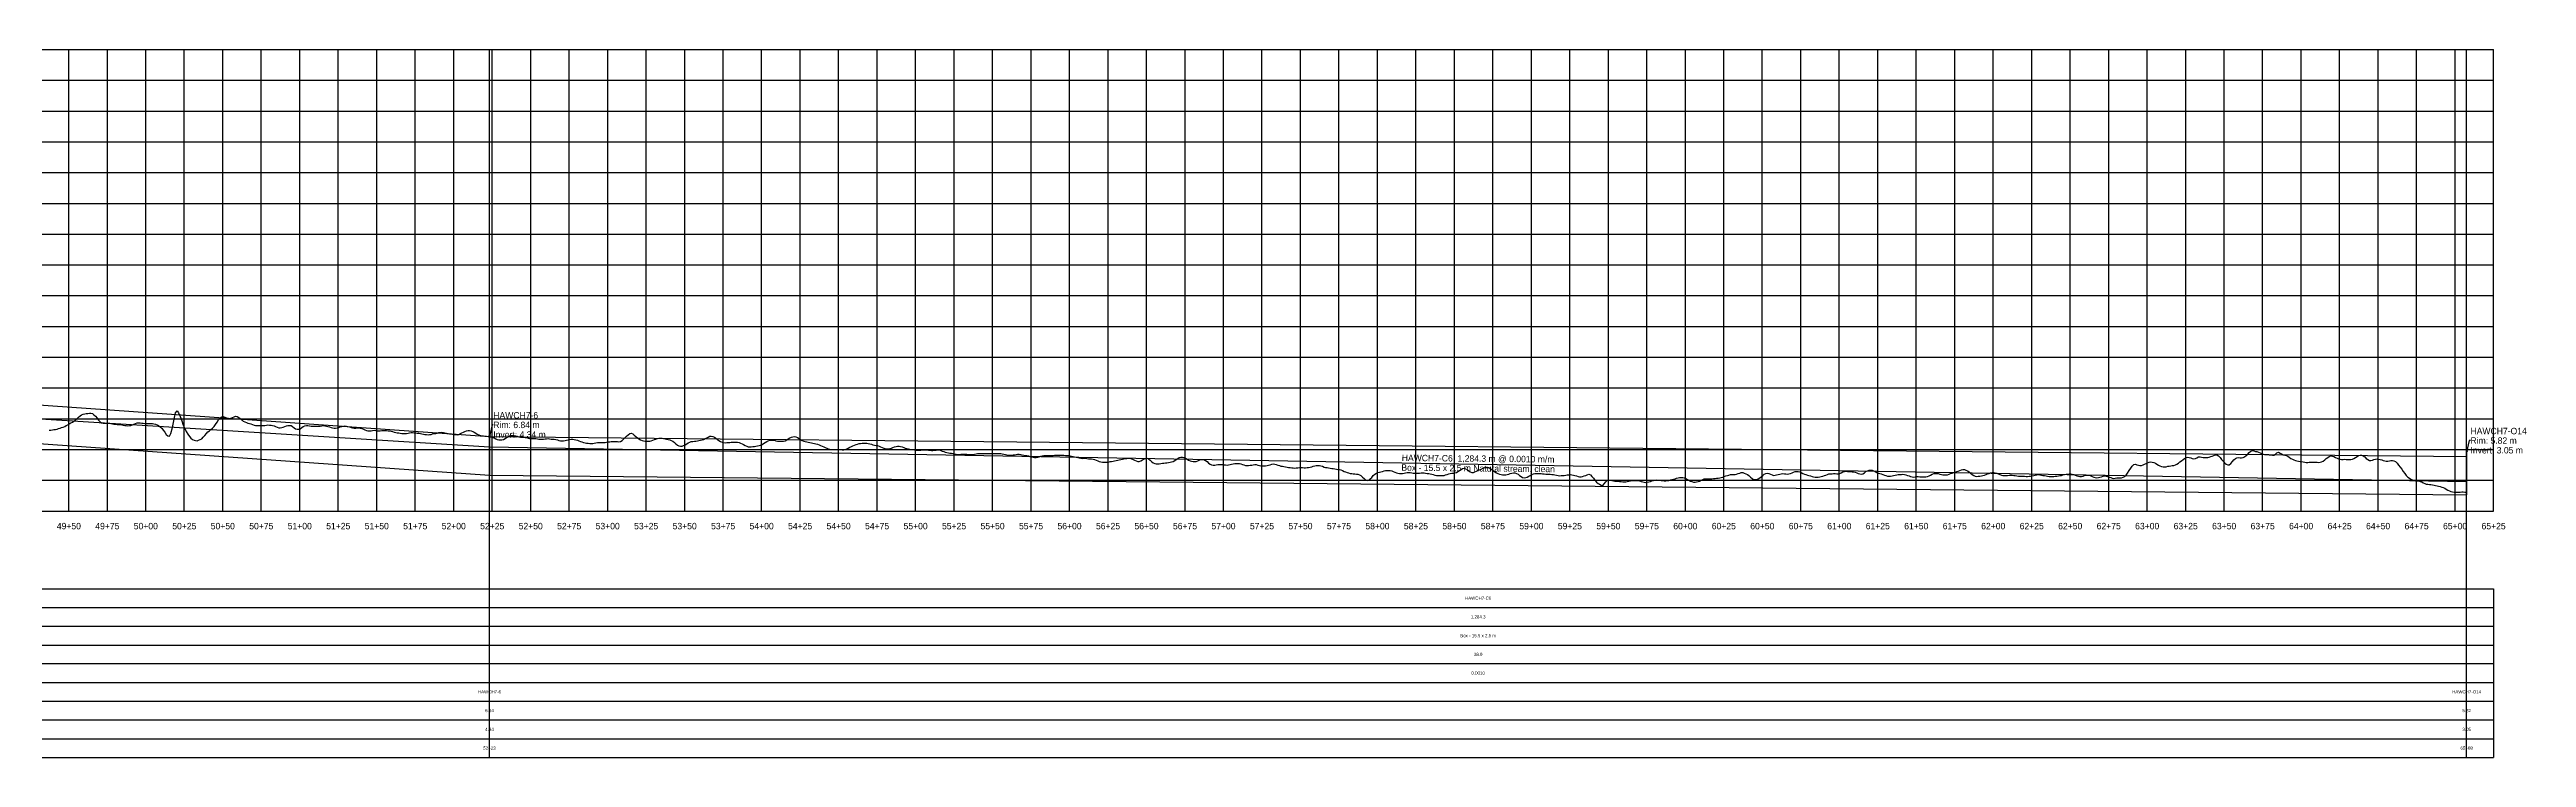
# Model space of a CAD drawing. Extents: x -64 to 6546, y -140 to 331.
# Drawn here: x 4937 to 6546, y -140 to 320 of the extents above; entities that cross this region are included whole.
import ezdxf
from ezdxf.enums import TextEntityAlignment as Align

# ---------------------------------------------------------------- set-up
doc = ezdxf.new("R2010")
doc.units = 0
for name, color, linetype in [('Annotation', 7, 'Continuous'), ('Annotation_Table', 254, 'Continuous'), ('Crown', 7, 'Continuous'), ('Grid', 254, 'Continuous'), ('Grid_Text', 7, 'Continuous'), ('Ground_Elevation', 3, 'Continuous'), ('Hydraulic_Grade', 5, 'Continuous'), ('Invert', 7, 'Continuous'), ('Structure', 7, 'Continuous')]:
    doc.layers.add(name, color=color, linetype=linetype)

msp = doc.modelspace()

# ---------------------------------------------------------------- linework, layer by layer
at = {"layer": 'Annotation', "color": 0}
for points in [[(5223.2, 68.4), (5223, 69.4), (5223.8, 69.2)], [(6507.5, 58.2), (6507.3, 59.1), (6508.1, 58.9)]]:
    msp.add_lwpolyline(points, close=True, dxfattribs=at)
for points in [[(5225.7, 76), (5224.9, 76), (5223.2, 68.4)], [(6510, 65.8), (6509.2, 65.8), (6507.5, 58.2)]]:
    msp.add_lwpolyline(points, dxfattribs=at)
at = {"layer": 'Annotation_Table', "color": 254}
for points in [[(5223.2, -140.2), (5223.2, 320)], [(6507.5, -140.2), (6507.5, 320)], [(-25, -30.5), (6524.9, -30.5)], [(6524.9, -30.5), (6524.9, -140.2)], [(-25, -42.7), (6524.9, -42.7)], [(-25, -54.9), (6524.9, -54.9)], [(-25, -67.1), (6524.9, -67.1)], [(-25, -79.2), (6524.9, -79.2)], [(-25, -91.4), (6524.9, -91.4)], [(-25, -103.6), (6524.9, -103.6)], [(-25, -115.8), (6524.9, -115.8)], [(-25, -128), (6524.9, -128)], [(-25, -140.2), (6524.9, -140.2)]]:
    msp.add_lwpolyline(points, dxfattribs=at)
at = {"layer": 'Crown', "color": 0}
for points in [[(4535.5, 116.7), (5223.2, 68.4)], [(5223.2, 68.4), (5223.2, 68.4)], [(5223.2, 68.4), (6507.5, 55.5)], [(6507.5, 55.5), (6507.5, 55.5)]]:
    msp.add_lwpolyline(points, dxfattribs=at)
at = {"layer": 'Grid', "color": 254}
for points in [[(-25, 320), (6525, 320)], [(4950, 20), (4950, 320)], [(4975, 20), (4975, 320)], [(5000, 20), (5000, 320)], [(5025, 20), (5025, 320)], [(5050, 20), (5050, 320)], [(5075, 20), (5075, 320)], [(5100, 20), (5100, 320)], [(5125, 20), (5125, 320)], [(5150, 20), (5150, 320)], [(5175, 20), (5175, 320)], [(5200, 20), (5200, 320)], [(5225, 20), (5225, 320)], [(5250, 20), (5250, 320)], [(5275, 20), (5275, 320)], [(5300, 20), (5300, 320)], [(5325, 20), (5325, 320)], [(5350, 20), (5350, 320)], [(5375, 20), (5375, 320)], [(5400, 20), (5400, 320)], [(5425, 20), (5425, 320)], [(5450, 20), (5450, 320)], [(5475, 20), (5475, 320)], [(5500, 20), (5500, 320)], [(5525, 20), (5525, 320)], [(5550, 20), (5550, 320)], [(5575, 20), (5575, 320)], [(5600, 20), (5600, 320)], [(5625, 20), (5625, 320)], [(5650, 20), (5650, 320)], [(5675, 20), (5675, 320)], [(5700, 20), (5700, 320)], [(5725, 20), (5725, 320)], [(5750, 20), (5750, 320)], [(5775, 20), (5775, 320)], [(5800, 20), (5800, 320)], [(5825, 20), (5825, 320)], [(5850, 20), (5850, 320)], [(5875, 20), (5875, 320)], [(5900, 20), (5900, 320)], [(5925, 20), (5925, 320)], [(5950, 20), (5950, 320)], [(5975, 20), (5975, 320)], [(6000, 20), (6000, 320)], [(6025, 20), (6025, 320)], [(6050, 20), (6050, 320)], [(6075, 20), (6075, 320)], [(6100, 20), (6100, 320)], [(6125, 20), (6125, 320)], [(6150, 20), (6150, 320)], [(6175, 20), (6175, 320)], [(6200, 20), (6200, 320)], [(6225, 20), (6225, 320)], [(6250, 20), (6250, 320)], [(6275, 20), (6275, 320)], [(6300, 20), (6300, 320)], [(6325, 20), (6325, 320)], [(6350, 20), (6350, 320)], [(6375, 20), (6375, 320)], [(6400, 20), (6400, 320)], [(6425, 20), (6425, 320)], [(6450, 20), (6450, 320)], [(6475, 20), (6475, 320)], [(6500, 20), (6500, 320)], [(6525, 20), (6525, 320)], [(-25, 300), (6525, 300)], [(-25, 280), (6525, 280)], [(-25, 260), (6525, 260)], [(-25, 240), (6525, 240)], [(-25, 220), (6525, 220)], [(-25, 200), (6525, 200)], [(-25, 180), (6525, 180)], [(-25, 160), (6525, 160)], [(-25, 140), (6525, 140)], [(-25, 120), (6525, 120)], [(-25, 100), (6525, 100)], [(-25, 80), (6525, 80)], [(-25, 60), (6525, 60)], [(-25, 40), (6525, 40)], [(-25, 20), (6525, 20)]]:
    msp.add_lwpolyline(points, dxfattribs=at)
at = {"layer": 'Ground_Elevation', "color": 3}
msp.add_lwpolyline([(4937.3, 72.5), (4938.3, 72.6), (4939.3, 72.8), (4940.3, 72.9), (4941.3, 73), (4942.3, 73.3), (4943.3, 73.6), (4944.3, 73.8), (4945.3, 74.2), (4946.3, 74.5), (4947.3, 74.9), (4948.3, 75.5), (4949.3, 76.1), (4950.3, 76.7), (4951.3, 77.3), (4952.3, 77.8), (4953.3, 78.4), (4954.3, 79.2), (4955.3, 80.1), (4956.3, 81), (4957.3, 81.8), (4958.3, 82.5), (4959.3, 82.9), (4960.3, 83.2), (4961.3, 83.4), (4962.3, 83.5), (4963.3, 83.6), (4964.3, 83.6), (4965.3, 83.3), (4966.3, 82.6), (4967.3, 81.6), (4968.3, 80.3), (4969.3, 79), (4970.3, 78), (4971.3, 77.4), (4972.3, 77.2), (4973.3, 77.1), (4974.3, 77.1), (4975.3, 77.1), (4976.3, 77.1), (4977.3, 76.9), (4978.3, 76.7), (4979.3, 76.5), (4980.3, 76.4), (4981.3, 76.3), (4982.3, 76.2), (4983.3, 76.2), (4984.3, 76), (4985.3, 75.9), (4986.3, 75.7), (4987.3, 75.5), (4988.3, 75.4), (4989.3, 75.5), (4990.3, 75.7), (4991.3, 76), (4992.3, 76.5), (4993.3, 77), (4994.3, 77.3), (4995.3, 77.4), (4996.3, 77.4), (4997.3, 77.2), (4998.3, 77.1), (4999.3, 77), (5000.3, 77), (5001.3, 77), (5002.3, 77), (5003.3, 77), (5004.3, 76.8), (5005.3, 76.6), (5006.3, 76.4), (5007.3, 76), (5008.3, 75.5), (5009.3, 74.8), (5010.3, 73.8), (5011.3, 72.6), (5012.3, 71.2), (5013.3, 69.8), (5014.3, 68.8), (5015.3, 68.7), (5016.3, 70.3), (5017.3, 74.4), (5018.3, 79.8), (5019.3, 83.9), (5020.3, 85.2), (5021.3, 83.8), (5022.3, 81.4), (5023.3, 78.7), (5024.3, 75.9), (5025.3, 73.6), (5026.3, 71.6), (5027.3, 69.9), (5028.3, 68.5), (5029.3, 67.4), (5030.3, 66.5), (5031.3, 66), (5032.3, 65.8), (5033.3, 65.7), (5034.3, 66), (5035.3, 66.4), (5036.3, 67), (5037.3, 68), (5038.3, 69.2), (5039.3, 70.4), (5040.3, 71.4), (5041.3, 72.2), (5042.3, 72.9), (5043.3, 73.8), (5044.3, 74.9), (5045.3, 76.2), (5046.3, 77.7), (5047.3, 79.2), (5048.3, 80.5), (5049.3, 81.3), (5050.3, 81.5), (5051.3, 81.1), (5052.3, 80.5), (5053.3, 80.1), (5054.3, 80), (5055.3, 80.3), (5056.3, 80.8), (5057.3, 81.3), (5058.3, 81.6), (5059.3, 81.5), (5060.3, 80.9), (5061.3, 80.1), (5062.3, 79.2), (5063.3, 78.5), (5064.3, 77.9), (5065.3, 77.5), (5066.3, 77.2), (5067.3, 76.9), (5068.3, 76.6), (5069.3, 76.3), (5070.3, 75.9), (5071.3, 75.7), (5072.3, 75.6), (5073.3, 75.6), (5074.3, 75.7), (5075.3, 75.6), (5076.3, 75.5), (5077.3, 75.7), (5078.3, 75.9), (5079.3, 76), (5080.3, 75.9), (5081.3, 75.8), (5082.3, 75.6), (5083.3, 75.3), (5084.3, 74.9), (5085.3, 74.5), (5086.3, 74.1), (5087.3, 74.1), (5088.3, 74.2), (5089.3, 74.6), (5090.3, 75), (5091.3, 75.4), (5092.3, 75.6), (5093.3, 75.7), (5094.3, 75.6), (5095.3, 74.9), (5096.3, 74.1), (5097.3, 73.5), (5098.3, 73.2), (5099.3, 73.2), (5100.3, 73.5), (5101.3, 74.2), (5102.3, 75), (5103.3, 75.4), (5104.3, 75.5), (5105.3, 75.5), (5106.3, 75.3), (5107.3, 75.2), (5108.3, 75.2), (5109.3, 75.1), (5110.3, 75.1), (5111.3, 75.1), (5112.3, 75.1), (5113.3, 75.2), (5114.3, 75.3), (5115.3, 75.5), (5116.3, 75.4), (5117.3, 75.2), (5118.3, 75), (5119.3, 74.7), (5120.3, 74.3), (5121.3, 74.1), (5122.3, 73.9), (5123.3, 73.9), (5124.3, 74.1), (5125.3, 74.4), (5126.3, 74.7), (5127.3, 75), (5128.3, 75.2), (5129.3, 75.3), (5130.3, 75.2), (5131.3, 75), (5132.3, 74.7), (5133.3, 74.4), (5134.3, 74.1), (5135.3, 73.9), (5136.3, 73.9), (5137.3, 74), (5138.3, 74), (5139.3, 73.9), (5140.3, 73.7), (5141.3, 73.2), (5142.3, 72.7), (5143.3, 72.3), (5144.3, 72.1), (5145.3, 72.1), (5146.3, 72.2), (5147.3, 72.4), (5148.3, 72.5), (5149.3, 72.4), (5150.3, 72.2), (5151.3, 72.1), (5152.3, 72.2), (5153.3, 72.3), (5154.3, 72.4), (5155.3, 72.4), (5156.3, 72.3), (5157.3, 72.2), (5158.3, 72.1), (5159.3, 71.9), (5160.3, 71.6), (5161.3, 71.3), (5162.3, 71.1), (5163.3, 70.9), (5164.3, 70.8), (5165.3, 70.6), (5166.3, 70.4), (5167.3, 70.4), (5168.3, 70.4), (5169.3, 70.5), (5170.3, 70.7), (5171.3, 70.8), (5172.3, 71), (5173.3, 71), (5174.3, 70.9), (5175.3, 70.8), (5176.3, 70.7), (5177.3, 70.6), (5178.3, 70.4), (5179.3, 70.1), (5180.3, 69.9), (5181.3, 69.8), (5182.3, 69.7), (5183.3, 69.6), (5184.3, 69.7), (5185.3, 69.8), (5186.3, 70.1), (5187.3, 70.3), (5188.3, 70.5), (5189.3, 70.7), (5190.3, 71), (5191.3, 71.1), (5192.3, 71.2), (5193.3, 71), (5194.3, 70.8), (5195.3, 70.6), (5196.3, 70.4), (5197.3, 70.2), (5198.3, 70.1), (5199.3, 70), (5200.3, 69.8), (5201.3, 69.7), (5202.3, 69.6), (5203.3, 69.8), (5204.3, 70.3), (5205.3, 70.8), (5206.3, 71.2), (5207.3, 71.6), (5208.3, 72.1), (5209.3, 72.4), (5210.3, 72.4), (5211.3, 72.2), (5212.3, 71.7), (5213.3, 71.2), (5214.3, 70.6), (5215.3, 70), (5216.3, 69.5), (5217.3, 69), (5218.3, 68.8), (5219.3, 68.8), (5220.3, 68.7), (5221.3, 68.6), (5222.3, 68.5), (5223.3, 68.3), (5224.3, 68.2), (5225.3, 67.9), (5226.3, 67.5), (5227.3, 67), (5228.3, 66.6), (5229.3, 66.3), (5230.3, 66.2), (5231.3, 66.3), (5232.3, 66.6), (5233.3, 67.2), (5234.3, 67.8), (5235.3, 68.5), (5236.3, 68.9), (5237.3, 69.1), (5238.3, 69.2), (5239.3, 69.1), (5240.3, 68.9), (5241.3, 68.6), (5242.3, 68.3), (5243.3, 68.1), (5244.3, 68.1), (5245.3, 68.1), (5246.3, 67.9), (5247.3, 67.7), (5248.3, 67.4), (5249.3, 67.2), (5250.3, 67.1), (5251.3, 67.1), (5252.3, 67.2), (5253.3, 67.1), (5254.3, 67), (5255.3, 66.8), (5256.3, 66.7), (5257.3, 66.7), (5258.3, 66.8), (5259.3, 66.9), (5260.3, 67), (5261.3, 67.1), (5262.3, 66.9), (5263.3, 66.8), (5264.3, 66.8), (5265.3, 66.8), (5266.3, 66.6), (5267.3, 66.2), (5268.3, 65.9), (5269.3, 65.7), (5270.3, 65.6), (5271.3, 65.6), (5272.3, 65.8), (5273.3, 66), (5274.3, 66.3), (5275.3, 66.5), (5276.3, 66.7), (5277.3, 66.7), (5278.3, 66.6), (5279.3, 66.3), (5280.3, 66), (5281.3, 65.6), (5282.3, 65.2), (5283.3, 64.9), (5284.3, 64.6), (5285.3, 64.4), (5286.3, 64.2), (5287.3, 64.1), (5288.3, 64), (5289.3, 64), (5290.3, 64), (5291.3, 64.2), (5292.3, 64.4), (5293.3, 64.5), (5294.3, 64.6), (5295.3, 64.6), (5296.3, 64.5), (5297.3, 64.5), (5298.3, 64.6), (5299.3, 64.7), (5300.3, 64.9), (5301.3, 65), (5302.3, 65.1), (5303.3, 65.2), (5304.3, 65.3), (5305.3, 65.2), (5306.3, 65.1), (5307.3, 65), (5308.3, 65.2), (5309.3, 65.8), (5310.3, 66.7), (5311.3, 67.7), (5312.3, 68.6), (5313.3, 69.5), (5314.3, 70.3), (5315.3, 70.6), (5316.3, 70.2), (5317.3, 69.4), (5318.3, 68.4), (5319.3, 67.5), (5320.3, 66.9), (5321.3, 66.3), (5322.3, 65.9), (5323.3, 65.6), (5324.3, 65.5), (5325.3, 65.4), (5326.3, 65.4), (5327.3, 65.4), (5328.3, 65.6), (5329.3, 66), (5330.3, 66.4), (5331.3, 66.8), (5332.3, 67.2), (5333.3, 67.4), (5334.3, 67.4), (5335.3, 67.3), (5336.3, 67.1), (5337.3, 66.9), (5338.3, 66.7), (5339.3, 66.5), (5340.3, 66.3), (5341.3, 65.9), (5342.3, 65.4), (5343.3, 64.6), (5344.3, 63.7), (5345.3, 62.9), (5346.3, 62.4), (5347.3, 62.1), (5348.3, 62.2), (5349.3, 62.6), (5350.3, 63.1), (5351.3, 63.7), (5352.3, 64.3), (5353.3, 64.8), (5354.3, 65.1), (5355.3, 65.3), (5356.3, 65.4), (5357.3, 65.5), (5358.3, 65.6), (5359.3, 65.8), (5360.3, 66), (5361.3, 66.2), (5362.3, 66.6), (5363.3, 67.1), (5364.3, 67.6), (5365.3, 68.1), (5366.3, 68.6), (5367.3, 68.7), (5368.3, 68.5), (5369.3, 68), (5370.3, 67.3), (5371.3, 66.5), (5372.3, 65.8), (5373.3, 65.2), (5374.3, 64.8), (5375.3, 64.5), (5376.3, 64.4), (5377.3, 64.5), (5378.3, 64.5), (5379.3, 64.6), (5380.3, 64.7), (5381.3, 64.7), (5382.3, 64.8), (5383.3, 64.8), (5384.3, 64.8), (5385.3, 64.6), (5386.3, 64.2), (5387.3, 63.7), (5388.3, 63.2), (5389.3, 62.6), (5390.3, 62.1), (5391.3, 61.8), (5392.3, 61.7), (5393.3, 61.8), (5394.3, 61.9), (5395.3, 62), (5396.3, 62.2), (5397.3, 62.3), (5398.3, 62.5), (5399.3, 62.8), (5400.3, 63.3), (5401.3, 63.9), (5402.3, 64.6), (5403.3, 65.2), (5404.3, 65.7), (5405.3, 66), (5406.3, 66.1), (5407.3, 66.1), (5408.3, 66), (5409.3, 65.7), (5410.3, 65.5), (5411.3, 65.4), (5412.3, 65.4), (5413.3, 65.4), (5414.3, 65.4), (5415.3, 65.7), (5416.3, 66.2), (5417.3, 66.9), (5418.3, 67.5), (5419.3, 68), (5420.3, 68.3), (5421.3, 68.4), (5422.3, 68.3), (5423.3, 67.8), (5424.3, 67.1), (5425.3, 66.4), (5426.3, 65.9), (5427.3, 65.5), (5428.3, 65.3), (5429.3, 65), (5430.3, 64.8), (5431.3, 64.6), (5432.3, 64.4), (5433.3, 64.2), (5434.3, 64), (5435.3, 63.7), (5436.3, 63.4), (5437.3, 63), (5438.3, 62.6), (5439.3, 62.2), (5440.3, 61.7), (5441.3, 61.2), (5442.3, 60.8), (5443.3, 60.5), (5444.3, 60.3), (5445.3, 60.1), (5446.3, 60), (5447.3, 60), (5448.3, 60.1), (5449.3, 60.1), (5450.3, 60), (5451.3, 59.9), (5452.3, 59.8), (5453.3, 59.8), (5454.3, 60), (5455.3, 60.4), (5456.3, 60.9), (5457.3, 61.5), (5458.3, 62), (5459.3, 62.4), (5460.3, 62.8), (5461.3, 63.2), (5462.3, 63.5), (5463.3, 63.8), (5464.3, 64), (5465.3, 64.1), (5466.3, 64.2), (5467.3, 64.2), (5468.3, 64.1), (5469.3, 63.9), (5470.3, 63.7), (5471.3, 63.4), (5472.3, 63.1), (5473.3, 62.9), (5474.3, 62.6), (5475.3, 62.5), (5476.3, 62.2), (5477.3, 61.8), (5478.3, 61.3), (5479.3, 60.9), (5480.3, 60.6), (5481.3, 60.5), (5482.3, 60.5), (5483.3, 60.7), (5484.3, 60.9), (5485.3, 61.3), (5486.3, 61.8), (5487.3, 62), (5488.3, 62.1), (5489.3, 62.1), (5490.3, 62), (5491.3, 61.7), (5492.3, 61.3), (5493.3, 60.9), (5494.3, 60.7), (5495.3, 60.4), (5496.3, 60.2), (5497.3, 60.1), (5498.3, 59.9), (5499.3, 59.8), (5500.3, 59.6), (5501.3, 59.5), (5502.3, 59.5), (5503.3, 59.6), (5504.3, 59.7), (5505.3, 59.8), (5506.3, 59.8), (5507.3, 59.7), (5508.3, 59.6), (5509.3, 59.5), (5510.3, 59.4), (5511.3, 59.4), (5512.3, 59.5), (5513.3, 59.6), (5514.3, 59.8), (5515.3, 59.7), (5516.3, 59.4), (5517.3, 59), (5518.3, 58.6), (5519.3, 58.3), (5520.3, 58.1), (5521.3, 57.9), (5522.3, 57.7), (5523.3, 57.6), (5524.3, 57.4), (5525.3, 57.2), (5526.3, 57), (5527.3, 56.8), (5528.3, 56.8), (5529.3, 56.9), (5530.3, 57), (5531.3, 57), (5532.3, 57), (5533.3, 56.9), (5534.3, 56.8), (5535.3, 56.8), (5536.3, 56.8), (5537.3, 56.8), (5538.3, 57), (5539.3, 57.2), (5540.3, 57.4), (5541.3, 57.5), (5542.3, 57.5), (5543.3, 57.4), (5544.3, 57.3), (5545.3, 57.3), (5546.3, 57.4), (5547.3, 57.5), (5548.3, 57.4), (5549.3, 57.4), (5550.3, 57.3), (5551.3, 57.3), (5552.3, 57.4), (5553.3, 57.4), (5554.3, 57.4), (5555.3, 57.3), (5556.3, 57.2), (5557.3, 57), (5558.3, 56.8), (5559.3, 56.5), (5560.3, 56.3), (5561.3, 56.3), (5562.3, 56.3), (5563.3, 56.5), (5564.3, 56.6), (5565.3, 56.7), (5566.3, 56.9), (5567.3, 56.9), (5568.3, 56.8), (5569.3, 56.6), (5570.3, 56.4), (5571.3, 56.2), (5572.3, 56), (5573.3, 55.8), (5574.3, 55.5), (5575.3, 55.2), (5576.3, 55), (5577.3, 54.9), (5578.3, 54.9), (5579.3, 55), (5580.3, 55.3), (5581.3, 55.6), (5582.3, 55.8), (5583.3, 56), (5584.3, 56.2), (5585.3, 56.2), (5586.3, 56.1), (5587.3, 56), (5588.3, 56), (5589.3, 56.2), (5590.3, 56.3), (5591.3, 56.4), (5592.3, 56.4), (5593.3, 56.4), (5594.3, 56.4), (5595.3, 56.4), (5596.3, 56.3), (5597.3, 56.1), (5598.3, 56), (5599.3, 56), (5600.3, 55.9), (5601.3, 55.7), (5602.3, 55.5), (5603.3, 55.3), (5604.3, 55.1), (5605.3, 54.9), (5606.3, 54.6), (5607.3, 54.3), (5608.3, 54.2), (5609.3, 54.3), (5610.3, 54.3), (5611.3, 54.2), (5612.3, 54), (5613.3, 53.9), (5614.3, 53.9), (5615.3, 53.8), (5616.3, 53.4), (5617.3, 53), (5618.3, 52.6), (5619.3, 52.2), (5620.3, 51.9), (5621.3, 51.7), (5622.3, 51.7), (5623.3, 51.7), (5624.3, 51.7), (5625.3, 51.8), (5626.3, 52.1), (5627.3, 52.3), (5628.3, 52.5), (5629.3, 52.6), (5630.3, 52.8), (5631.3, 53.1), (5632.3, 53.3), (5633.3, 53.5), (5634.3, 53.8), (5635.3, 53.9), (5636.3, 54.1), (5637.3, 54.2), (5638.3, 54.3), (5639.3, 54.3), (5640.3, 54), (5641.3, 53.6), (5642.3, 53.1), (5643.3, 52.6), (5644.3, 52.3), (5645.3, 52.3), (5646.3, 52.7), (5647.3, 53.2), (5648.3, 53.8), (5649.3, 54.2), (5650.3, 54.3), (5651.3, 53.9), (5652.3, 53.1), (5653.3, 52.2), (5654.3, 51.4), (5655.3, 51), (5656.3, 50.7), (5657.3, 50.7), (5658.3, 50.7), (5659.3, 50.9), (5660.3, 51.1), (5661.3, 51.2), (5662.3, 51.3), (5663.3, 51.4), (5664.3, 51.5), (5665.3, 51.8), (5666.3, 51.9), (5667.3, 52.3), (5668.3, 52.8), (5669.3, 53.6), (5670.3, 54.2), (5671.3, 54.7), (5672.3, 55), (5673.3, 55), (5674.3, 54.8), (5675.3, 54.3), (5676.3, 53.8), (5677.3, 53.1), (5678.3, 52.6), (5679.3, 52.4), (5680.3, 52.2), (5681.3, 52.2), (5682.3, 52.3), (5683.3, 52.7), (5684.3, 53.1), (5685.3, 53.5), (5686.3, 53.6), (5687.3, 53.5), (5688.3, 52.9), (5689.3, 52.1), (5690.3, 51.2), (5691.3, 50.5), (5692.3, 50.1), (5693.3, 49.9), (5694.3, 49.9), (5695.3, 50), (5696.3, 50.2), (5697.3, 50.2), (5698.3, 50.2), (5699.3, 50.2), (5700.3, 50.1), (5701.3, 50), (5702.3, 49.9), (5703.3, 50), (5704.3, 50.2), (5705.3, 50.5), (5706.3, 50.7), (5707.3, 50.8), (5708.3, 50.9), (5709.3, 50.9), (5710.3, 50.8), (5711.3, 50.6), (5712.3, 50.3), (5713.3, 50), (5714.3, 49.7), (5715.3, 49.6), (5716.3, 49.6), (5717.3, 49.8), (5718.3, 49.9), (5719.3, 50.1), (5720.3, 50.2), (5721.3, 50.2), (5722.3, 49.9), (5723.3, 49.6), (5724.3, 49.4), (5725.3, 49.3), (5726.3, 49.3), (5727.3, 49.4), (5728.3, 49.6), (5729.3, 49.9), (5730.3, 50.1), (5731.3, 50.4), (5732.3, 50.6), (5733.3, 50.5), (5734.3, 50.3), (5735.3, 49.9), (5736.3, 49.5), (5737.3, 49.2), (5738.3, 49.1), (5739.3, 48.9), (5740.3, 48.8), (5741.3, 48.6), (5742.3, 48.4), (5743.3, 48.3), (5744.3, 48.1), (5745.3, 48), (5746.3, 47.9), (5747.3, 48), (5748.3, 48.1), (5749.3, 48.2), (5750.3, 48.2), (5751.3, 48.2), (5752.3, 48.1), (5753.3, 48.1), (5754.3, 48.2), (5755.3, 48.4), (5756.3, 48.6), (5757.3, 48.8), (5758.3, 49.1), (5759.3, 49.4), (5760.3, 49.6), (5761.3, 49.7), (5762.3, 49.6), (5763.3, 49.4), (5764.3, 49.1), (5765.3, 48.6), (5766.3, 48.3), (5767.3, 48.2), (5768.3, 48), (5769.3, 47.9), (5770.3, 47.7), (5771.3, 47.6), (5772.3, 47.5), (5773.3, 47.2), (5774.3, 47), (5775.3, 46.9), (5776.3, 46.7), (5777.3, 46.3), (5778.3, 45.8), (5779.3, 45.4), (5780.3, 45), (5781.3, 44.8), (5782.3, 44.5), (5783.3, 44.3), (5784.3, 44.1), (5785.3, 44.1), (5786.3, 44), (5787.3, 43.9), (5788.3, 43.6), (5789.3, 43), (5790.3, 42.1), (5791.3, 41.1), (5792.3, 40.3), (5793.3, 39.9), (5794.3, 40.1), (5795.3, 40.9), (5796.3, 41.9), (5797.3, 43), (5798.3, 44), (5799.3, 44.6), (5800.3, 45), (5801.3, 45.3), (5802.3, 45.5), (5803.3, 45.8), (5804.3, 46.1), (5805.3, 46.3), (5806.3, 46.4), (5807.3, 46.4), (5808.3, 46.3), (5809.3, 46.1), (5810.3, 45.6), (5811.3, 45.2), (5812.3, 44.8), (5813.3, 44.6), (5814.3, 44.4), (5815.3, 44.3), (5816.3, 44.4), (5817.3, 44.6), (5818.3, 44.9), (5819.3, 45), (5820.3, 45), (5821.3, 45), (5822.3, 44.8), (5823.3, 44.7), (5824.3, 44.7), (5825.3, 44.7), (5826.3, 44.7), (5827.3, 44.7), (5828.3, 44.8), (5829.3, 44.9), (5830.3, 44.8), (5831.3, 44.7), (5832.3, 44.5), (5833.3, 44.3), (5834.3, 44.2), (5835.3, 43.9), (5836.3, 43.7), (5837.3, 43.4), (5838.3, 43.2), (5839.3, 43.1), (5840.3, 43), (5841.3, 43), (5842.3, 43.1), (5843.3, 43.2), (5844.3, 43.5), (5845.3, 43.8), (5846.3, 44.2), (5847.3, 44.5), (5848.3, 44.6), (5849.3, 44.6), (5850.3, 44.8), (5851.3, 45.1), (5852.3, 45.6), (5853.3, 46.4), (5854.3, 47.1), (5855.3, 47.7), (5856.3, 47.8), (5857.3, 47.5), (5858.3, 46.9), (5859.3, 46.1), (5860.3, 45.4), (5861.3, 45.1), (5862.3, 45.1), (5863.3, 45.5), (5864.3, 45.9), (5865.3, 46.4), (5866.3, 46.8), (5867.3, 47.2), (5868.3, 47.6), (5869.3, 48), (5870.3, 48.3), (5871.3, 48.4), (5872.3, 48.2), (5873.3, 47.7), (5874.3, 47), (5875.3, 46.2), (5876.3, 45.5), (5877.3, 44.8), (5878.3, 44.3), (5879.3, 43.9), (5880.3, 43.7), (5881.3, 43.6), (5882.3, 43.5), (5883.3, 43.5), (5884.3, 43.7), (5885.3, 44), (5886.3, 44.3), (5887.3, 44.6), (5888.3, 44.8), (5889.3, 44.8), (5890.3, 44.5), (5891.3, 43.9), (5892.3, 43.2), (5893.3, 42.4), (5894.3, 41.8), (5895.3, 41.6), (5896.3, 41.8), (5897.3, 42.1), (5898.3, 42.6), (5899.3, 43.2), (5900.3, 43.7), (5901.3, 44.2), (5902.3, 44.5), (5903.3, 44.5), (5904.3, 44.5), (5905.3, 44.4), (5906.3, 44.3), (5907.3, 44.1), (5908.3, 44.1), (5909.3, 44), (5910.3, 44), (5911.3, 44), (5912.3, 43.9), (5913.3, 43.8), (5914.3, 43.8), (5915.3, 43.6), (5916.3, 43.3), (5917.3, 43), (5918.3, 42.9), (5919.3, 43), (5920.3, 43.1), (5921.3, 43.2), (5922.3, 43.3), (5923.3, 43.5), (5924.3, 43.6), (5925.3, 43.7), (5926.3, 43.6), (5927.3, 43.4), (5928.3, 43.1), (5929.3, 42.8), (5930.3, 42.5), (5931.3, 42.3), (5932.3, 42.2), (5933.3, 42.4), (5934.3, 42.8), (5935.3, 43.2), (5936.3, 43.6), (5937.3, 43.9), (5938.3, 43.5), (5939.3, 42.5), (5940.3, 41.3), (5941.3, 40), (5942.3, 38.8), (5943.3, 37.9), (5944.3, 37.4), (5945.3, 36.9), (5946.3, 36.7), (5947.3, 37.6), (5948.3, 38.9), (5949.3, 39.8), (5950.3, 40.1), (5951.3, 40), (5952.3, 39.8), (5953.3, 39.6), (5954.3, 39.5), (5955.3, 39.5), (5956.3, 39.4), (5957.3, 39.3), (5958.3, 39.2), (5959.3, 39), (5960.3, 38.9), (5961.3, 38.9), (5962.3, 39.1), (5963.3, 39.4), (5964.3, 39.6), (5965.3, 39.8), (5966.3, 39.9), (5967.3, 39.9), (5968.3, 39.9), (5969.3, 39.8), (5970.3, 39.6), (5971.3, 39.3), (5972.3, 39), (5973.3, 38.7), (5974.3, 38.6), (5975.3, 38.7), (5976.3, 38.9), (5977.3, 39.2), (5978.3, 39.6), (5979.3, 39.9), (5980.3, 40.1), (5981.3, 40.2), (5982.3, 40.1), (5983.3, 40), (5984.3, 39.9), (5985.3, 39.8), (5986.3, 39.7), (5987.3, 39.7), (5988.3, 39.8), (5989.3, 39.9), (5990.3, 40.2), (5991.3, 40.4), (5992.3, 40.7), (5993.3, 41), (5994.3, 41.3), (5995.3, 41.5), (5996.3, 41.7), (5997.3, 41.7), (5998.3, 41.7), (5999.3, 41.5), (6000.3, 41.1), (6001.3, 40.6), (6002.3, 40), (6003.3, 39.5), (6004.3, 39.1), (6005.3, 38.8), (6006.3, 38.7), (6007.3, 38.9), (6008.3, 39.2), (6009.3, 39.5), (6010.3, 40), (6011.3, 40.5), (6012.3, 40.9), (6013.3, 41), (6014.3, 41), (6015.3, 41), (6016.3, 41), (6017.3, 41), (6018.3, 41.1), (6019.3, 41.2), (6020.3, 41.3), (6021.3, 41.4), (6022.3, 41.6), (6023.3, 41.8), (6024.3, 42.1), (6025.3, 42.4), (6026.3, 42.8), (6027.3, 43.1), (6028.3, 43.4), (6029.3, 43.7), (6030.3, 43.8), (6031.3, 43.8), (6032.3, 43.8), (6033.3, 44), (6034.3, 44.3), (6035.3, 44.7), (6036.3, 45), (6037.3, 45), (6038.3, 44.7), (6039.3, 44.2), (6040.3, 43.7), (6041.3, 43), (6042.3, 42.1), (6043.3, 41.2), (6044.3, 40.6), (6045.3, 40.4), (6046.3, 40.5), (6047.3, 40.9), (6048.3, 41.5), (6049.3, 42.3), (6050.3, 43.2), (6051.3, 44), (6052.3, 44.5), (6053.3, 44.6), (6054.3, 44.5), (6055.3, 44), (6056.3, 43.5), (6057.3, 43.2), (6058.3, 43.3), (6059.3, 43.5), (6060.3, 43.8), (6061.3, 44), (6062.3, 44.2), (6063.3, 44.3), (6064.3, 44.2), (6065.3, 44.1), (6066.3, 43.9), (6067.3, 44.1), (6068.3, 44.4), (6069.3, 44.9), (6070.3, 45.3), (6071.3, 45.7), (6072.3, 45.8), (6073.3, 45.8), (6074.3, 45.5), (6075.3, 45), (6076.3, 44.5), (6077.3, 44), (6078.3, 43.7), (6079.3, 43.4), (6080.3, 43.1), (6081.3, 42.8), (6082.3, 42.5), (6083.3, 42.3), (6084.3, 42), (6085.3, 42), (6086.3, 42.1), (6087.3, 42.3), (6088.3, 42.5), (6089.3, 42.7), (6090.3, 43), (6091.3, 43.4), (6092.3, 43.8), (6093.3, 44.1), (6094.3, 44.2), (6095.3, 44.2), (6096.3, 44.3), (6097.3, 44.3), (6098.3, 44.2), (6099.3, 44.2), (6100.3, 44.5), (6101.3, 44.9), (6102.3, 45.4), (6103.3, 45.8), (6104.3, 45.9), (6105.3, 45.8), (6106.3, 45.7), (6107.3, 45.6), (6108.3, 45.5), (6109.3, 45.4), (6110.3, 45.2), (6111.3, 44.9), (6112.3, 44.5), (6113.3, 44.1), (6114.3, 44), (6115.3, 44.1), (6116.3, 44.8), (6117.3, 45.6), (6118.3, 46.2), (6119.3, 46.6), (6120.3, 46.6), (6121.3, 46.5), (6122.3, 46.1), (6123.3, 45.6), (6124.3, 45), (6125.3, 44.6), (6126.3, 44.3), (6127.3, 44.1), (6128.3, 43.8), (6129.3, 43.4), (6130.3, 43), (6131.3, 42.7), (6132.3, 42.6), (6133.3, 42.6), (6134.3, 42.8), (6135.3, 43), (6136.3, 43.3), (6137.3, 43.5), (6138.3, 43.7), (6139.3, 43.8), (6140.3, 43.8), (6141.3, 43.9), (6142.3, 43.8), (6143.3, 43.6), (6144.3, 43.2), (6145.3, 42.8), (6146.3, 42.5), (6147.3, 42.2), (6148.3, 42.1), (6149.3, 42.3), (6150.3, 42.4), (6151.3, 42.4), (6152.3, 42.3), (6153.3, 42.2), (6154.3, 42.2), (6155.3, 42.2), (6156.3, 42.2), (6157.3, 42.4), (6158.3, 42.8), (6159.3, 43.4), (6160.3, 44), (6161.3, 44.4), (6162.3, 44.5), (6163.3, 44.5), (6164.3, 44.3), (6165.3, 44), (6166.3, 43.7), (6167.3, 43.6), (6168.3, 43.5), (6169.3, 43.5), (6170.3, 43.6), (6171.3, 43.9), (6172.3, 44.3), (6173.3, 44.7), (6174.3, 45), (6175.3, 45.3), (6176.3, 45.6), (6177.3, 46), (6178.3, 46.4), (6179.3, 46.8), (6180.3, 47), (6181.3, 46.9), (6182.3, 46.6), (6183.3, 46.1), (6184.3, 45.4), (6185.3, 44.6), (6186.3, 43.8), (6187.3, 43.1), (6188.3, 42.6), (6189.3, 42.5), (6190.3, 42.6), (6191.3, 42.7), (6192.3, 42.8), (6193.3, 43), (6194.3, 43.3), (6195.3, 43.7), (6196.3, 44.1), (6197.3, 44.5), (6198.3, 44.8), (6199.3, 45), (6200.3, 45.1), (6201.3, 44.9), (6202.3, 44.6), (6203.3, 44.2), (6204.3, 43.8), (6205.3, 43.4), (6206.3, 43.2), (6207.3, 43.1), (6208.3, 43.1), (6209.3, 43.2), (6210.3, 43.3), (6211.3, 43.4), (6212.3, 43.3), (6213.3, 43.2), (6214.3, 43), (6215.3, 42.8), (6216.3, 42.7), (6217.3, 42.7), (6218.3, 42.7), (6219.3, 42.7), (6220.3, 42.6), (6221.3, 42.5), (6222.3, 42.5), (6223.3, 42.6), (6224.3, 42.7), (6225.3, 42.9), (6226.3, 43.2), (6227.3, 43.4), (6228.3, 43.6), (6229.3, 43.7), (6230.3, 43.6), (6231.3, 43.4), (6232.3, 43.2), (6233.3, 43), (6234.3, 42.8), (6235.3, 42.6), (6236.3, 42.4), (6237.3, 42.4), (6238.3, 42.4), (6239.3, 42.5), (6240.3, 42.6), (6241.3, 42.6), (6242.3, 42.8), (6243.3, 43), (6244.3, 43.2), (6245.3, 43.5), (6246.3, 43.7), (6247.3, 43.9), (6248.3, 44), (6249.3, 44.1), (6250.3, 44.1), (6251.3, 44), (6252.3, 43.7), (6253.3, 43.3), (6254.3, 42.9), (6255.3, 42.6), (6256.3, 42.5), (6257.3, 42.5), (6258.3, 42.7), (6259.3, 43), (6260.3, 43.3), (6261.3, 43.4), (6262.3, 43.3), (6263.3, 42.9), (6264.3, 42.5), (6265.3, 42), (6266.3, 41.7), (6267.3, 41.6), (6268.3, 41.8), (6269.3, 42), (6270.3, 42.3), (6271.3, 42.6), (6272.3, 42.8), (6273.3, 42.7), (6274.3, 42.5), (6275.3, 42.1), (6276.3, 41.7), (6277.3, 41.4), (6278.3, 41.2), (6279.3, 41.3), (6280.3, 41.5), (6281.3, 41.5), (6282.3, 41.5), (6283.3, 41.6), (6284.3, 42), (6285.3, 42.5), (6286.3, 43.4), (6287.3, 44.7), (6288.3, 46.3), (6289.3, 47.9), (6290.3, 49.2), (6291.3, 50.2), (6292.3, 50.4), (6293.3, 50), (6294.3, 49.8), (6295.3, 49.6), (6296.3, 49.7), (6297.3, 50), (6298.3, 50.5), (6299.3, 51), (6300.3, 51.4), (6301.3, 51.8), (6302.3, 51.9), (6303.3, 51.8), (6304.3, 51.6), (6305.3, 51.1), (6306.3, 50.5), (6307.3, 49.8), (6308.3, 49.3), (6309.3, 48.9), (6310.3, 48.7), (6311.3, 48.7), (6312.3, 48.8), (6313.3, 49.1), (6314.3, 49.2), (6315.3, 49.4), (6316.3, 49.5), (6317.3, 49.6), (6318.3, 50), (6319.3, 50.5), (6320.3, 51.1), (6321.3, 51.9), (6322.3, 52.7), (6323.3, 53.5), (6324.3, 54.1), (6325.3, 54.7), (6326.3, 55), (6327.3, 54.9), (6328.3, 54.5), (6329.3, 54.1), (6330.3, 53.9), (6331.3, 54.1), (6332.3, 54.6), (6333.3, 55.2), (6334.3, 55.2), (6335.3, 55), (6336.3, 54.8), (6337.3, 54.7), (6338.3, 54.7), (6339.3, 54.9), (6340.3, 55.1), (6341.3, 55.4), (6342.3, 55.7), (6343.3, 56.1), (6344.3, 56.5), (6345.3, 56.6), (6346.3, 55.9), (6347.3, 54.7), (6348.3, 53.5), (6349.3, 52.4), (6350.3, 51.3), (6351.3, 50.5), (6352.3, 50.1), (6353.3, 50.1), (6354.3, 51), (6355.3, 52.2), (6356.3, 53.3), (6357.3, 54.1), (6358.3, 54.6), (6359.3, 54.8), (6360.3, 54.6), (6361.3, 54.6), (6362.3, 54.7), (6363.3, 55.3), (6364.3, 56.1), (6365.3, 57), (6366.3, 58), (6367.3, 58.9), (6368.3, 59.3), (6369.3, 59.1), (6370.3, 58.8), (6371.3, 58.6), (6372.3, 58.3), (6373.3, 57.9), (6374.3, 57.4), (6375.3, 57), (6376.3, 56.8), (6377.3, 56.8), (6378.3, 56.7), (6379.3, 56.6), (6380.3, 56.5), (6381.3, 56.3), (6382.3, 56.4), (6383.3, 56.9), (6384.3, 57.8), (6385.3, 58.2), (6386.3, 57.7), (6387.3, 57.1), (6388.3, 56.6), (6389.3, 56.3), (6390.3, 56), (6391.3, 55.6), (6392.3, 55.1), (6393.3, 54.2), (6394.3, 53.7), (6395.3, 53.2), (6396.3, 52.9), (6397.3, 52.7), (6398.3, 52.5), (6399.3, 52.3), (6400.3, 52.1), (6401.3, 51.9), (6402.3, 51.7), (6403.3, 51.6), (6404.3, 51.6), (6405.3, 51.7), (6406.3, 51.7), (6407.3, 51.7), (6408.3, 51.7), (6409.3, 51.7), (6410.3, 51.7), (6411.3, 51.6), (6412.3, 51.7), (6413.3, 51.9), (6414.3, 52.4), (6415.3, 53.2), (6416.3, 54.1), (6417.3, 54.9), (6418.3, 55.4), (6419.3, 55.8), (6420.3, 55.7), (6421.3, 55.4), (6422.3, 54.8), (6423.3, 54.3), (6424.3, 53.9), (6425.3, 53.7), (6426.3, 53.6), (6427.3, 53.6), (6428.3, 53.7), (6429.3, 53.6), (6430.3, 53.6), (6431.3, 53.5), (6432.3, 53.5), (6433.3, 53.8), (6434.3, 54.2), (6435.3, 54.9), (6436.3, 55.5), (6437.3, 56), (6438.3, 56.3), (6439.3, 56.3), (6440.3, 55.9), (6441.3, 55.2), (6442.3, 54.2), (6443.3, 53.4), (6444.3, 52.9), (6445.3, 52.8), (6446.3, 53.1), (6447.3, 53.5), (6448.3, 53.8), (6449.3, 53.9), (6450.3, 53.8), (6451.3, 53.6), (6452.3, 53.2), (6453.3, 52.9), (6454.3, 52.6), (6455.3, 52.5), (6456.3, 52.5), (6457.3, 52.7), (6458.3, 52.9), (6459.3, 52.8), (6460.3, 52.6), (6461.3, 52.1), (6462.3, 51.2), (6463.3, 49.9), (6464.3, 48.6), (6465.3, 47.2), (6466.3, 45.8), (6467.3, 44.4), (6468.3, 43.1), (6469.3, 42.1), (6470.3, 41.3), (6471.3, 40.7), (6472.3, 40.2), (6473.3, 39.8), (6474.3, 39.7), (6475.3, 39.7), (6476.3, 39.6), (6477.3, 39.3), (6478.3, 38.9), (6479.3, 38.4), (6480.3, 37.9), (6481.3, 37.5), (6482.3, 37.4), (6483.3, 37.3), (6484.3, 37.3), (6485.3, 37.1), (6486.3, 36.8), (6487.3, 36.5), (6488.3, 36.4), (6489.3, 36.2), (6490.3, 35.9), (6491.3, 35.6), (6492.3, 35.3), (6493.3, 34.8), (6494.3, 34.2), (6495.3, 33.6), (6496.3, 33.1), (6497.3, 32.6), (6498.3, 32.4), (6499.3, 32.3), (6500.3, 32.3), (6501.3, 32.2), (6502.3, 32.2), (6503.3, 32.3), (6504.3, 32.4), (6505.3, 32.4), (6506.3, 32.3), (6507.3, 32.2), (6507.5, 32.2)], dxfattribs=at)
at = {"layer": 'Hydraulic_Grade', "color": 5}
for points in [[(4535.5, 104.6), (5223.2, 61.7)], [(5223.2, 61.7), (5223.2, 61.7)], [(5223.2, 61.7), (6507.5, 39.2)], [(6507.5, 39.2), (6507.5, 39.2), (6507.5, 39.2)]]:
    msp.add_lwpolyline(points, dxfattribs=at)
at = {"layer": 'Invert', "color": 0}
for points in [[(4535.5, 91.7), (5223.2, 43.4)], [(5223.2, 43.4), (5223.2, 43.4)], [(5223.2, 43.4), (6507.5, 30.5)], [(6507.5, 30.5), (6507.5, 30.5)]]:
    msp.add_lwpolyline(points, dxfattribs=at)
at = {"layer": 'Structure', "color": 0}
for points in [[(5223.2, 68.4), (5223.2, 43.4)], [(5223.2, 68.4), (5223.2, 43.4)], [(6507.5, 58.2), (6507.5, 30.5)], [(6507.5, 58.2), (6507.5, 30.5)]]:
    msp.add_lwpolyline(points, dxfattribs=at)

# ---------------------------------------------------------------- texts
at = {"layer": 'Annotation', "color": 0}
for s, height, p in [('HAWCH7-6', 4.17, (5225.7, 82.2)), ('Rim: 6.84 m', 4.167, (5225.7, 76)), ('Invert: 4.34 m', 4.167, (5225.7, 69.7)), ('HAWCH7-O14', 4.17, (6510, 72)), ('Rim: 5.82 m', 4.167, (6510, 65.8)), ('Invert: 3.05 m', 4.167, (6510, 59.5))]:
    msp.add_text(s, height=height, dxfattribs=at).set_placement(p, align=Align.MIDDLE_LEFT)
for s, p in [('Box - 15.5 x 2.5 m Natural stream, clean', (5865.4, 47.8)), ('HAWCH7-C6: 1,284.3 m @ 0.0010 m/m', (5865.4, 54.1))]:
    msp.add_text(s, height=4.167, rotation=359.4271, dxfattribs=at).set_placement(p, align=Align.MIDDLE_CENTER)
at = {"layer": 'Annotation_Table', "color": 0}
for s, height, p in [('HAWCH7-C6', 2.08, (5865.4, -36.6)), ('1,284.3', 2.08, (5865.4, -48.8)), ('Box - 15.5 x 2.5 m', 2.083, (5865.4, -61)), ('38.9', 2.08, (5865.4, -73.2)), ('HAWCH7-6', 2.08, (5223.2, -97.5)), ('0.0010', 2.08, (5865.4, -85.3)), ('HAWCH7-O14', 2.08, (6507.5, -97.5)), ('6.84', 2.08, (5223.2, -109.7)), ('5.82', 2.08, (6507.5, -109.7)), ('4.34', 2.08, (5223.2, -121.9)), ('3.05', 2.08, (6507.5, -121.9)), ('52+23', 2.08, (5223.2, -134.1)), ('65+08', 2.08, (6507.5, -134.1))]:
    msp.add_text(s, height=height, dxfattribs=at).set_placement(p, align=Align.MIDDLE_CENTER)
at = {"layer": 'Grid_Text', "color": 0}
for s, p in [('49+50', (4950, 12.3)), ('49+75', (4975, 12.3)), ('50+00', (5000, 12.3)), ('50+25', (5025, 12.3)), ('50+50', (5050, 12.3)), ('50+75', (5075, 12.3)), ('51+00', (5100, 12.3)), ('51+25', (5125, 12.3)), ('51+50', (5150, 12.3)), ('51+75', (5175, 12.3)), ('52+00', (5200, 12.3)), ('52+25', (5225, 12.3)), ('52+50', (5250, 12.3)), ('52+75', (5275, 12.3)), ('53+00', (5300, 12.3)), ('53+25', (5325, 12.3)), ('53+50', (5350, 12.3)), ('53+75', (5375, 12.3)), ('54+00', (5400, 12.3)), ('54+25', (5425, 12.3)), ('54+50', (5450, 12.3)), ('54+75', (5475, 12.3)), ('55+00', (5500, 12.3)), ('55+25', (5525, 12.3)), ('55+50', (5550, 12.3)), ('55+75', (5575, 12.3)), ('56+00', (5600, 12.3)), ('56+25', (5625, 12.3)), ('56+50', (5650, 12.3)), ('56+75', (5675, 12.3)), ('57+00', (5700, 12.3)), ('57+25', (5725, 12.3)), ('57+50', (5750, 12.3)), ('57+75', (5775, 12.3)), ('58+00', (5800, 12.3)), ('58+25', (5825, 12.3)), ('58+50', (5850, 12.3)), ('58+75', (5875, 12.3)), ('59+00', (5900, 12.3)), ('59+25', (5925, 12.3)), ('59+50', (5950, 12.3)), ('59+75', (5975, 12.3)), ('60+00', (6000, 12.3)), ('60+25', (6025, 12.3)), ('60+50', (6050, 12.3)), ('60+75', (6075, 12.3)), ('61+00', (6100, 12.3)), ('61+25', (6125, 12.3)), ('61+50', (6150, 12.3)), ('61+75', (6175, 12.3)), ('62+00', (6200, 12.3)), ('62+25', (6225, 12.3)), ('62+50', (6250, 12.3)), ('62+75', (6275, 12.3)), ('63+00', (6300, 12.3)), ('63+25', (6325, 12.3)), ('63+50', (6350, 12.3)), ('63+75', (6375, 12.3)), ('64+00', (6400, 12.3)), ('64+25', (6425, 12.3)), ('64+50', (6450, 12.3)), ('64+75', (6475, 12.3)), ('65+00', (6500, 12.3)), ('65+25', (6525, 12.3))]:
    msp.add_text(s, height=4.17, dxfattribs=at).set_placement(p, align=Align.TOP_CENTER)

doc.saveas('drawing.dxf')
